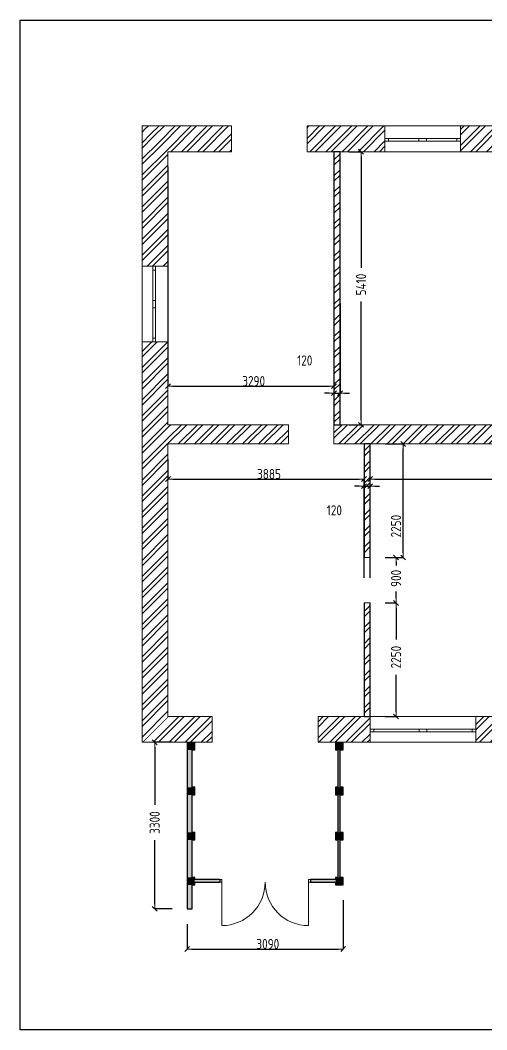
# Model space of a CAD drawing. Header units: millimetres. Extents: x -112594 to 313336, y -1917 to 255843.
# Drawn here: x 132504 to 141752, y 21361 to 41361 of the extents above; entities that cross this region are included whole.
import ezdxf

# ---------------------------------------------------------------- set-up
doc = ezdxf.new("R2010")
doc.units = ezdxf.units.MM
doc.header["$MEASUREMENT"] = 0
doc.set_wipeout_variables(frame=1)
doc.linetypes.add('Wipeout_Contour', pattern=[1000, 0, -1000])
for name, color, linetype in [('Двери ARCHICAD', 7, 'Continuous'), ('Конструктив - Колонны', 7, 'Continuous'), ('Конструктив - Стены Несущие', 7, 'Continuous')]:
    doc.layers.add(name, color=color, linetype=linetype)
for name, color, linetype, lineweight in [('Двери ARCHICAD_Ном._пера__1', 7, 'Continuous', 13), ('Конструктив - Колонны_Ном._пера__21', 7, 'Continuous', 30), ('Конструктив - Стены Несущие_Ном._пера__1', 7, 'Continuous', 13), ('Конструктив - Стены Несущие_Ном._пера__47', 7, 'Continuous', 30), ('Окна ARCHICAD_Ном._пера__1', 7, 'Continuous', 13)]:
    doc.layers.add(name, color=color, linetype=linetype, lineweight=lineweight)
doc.layers.add('Конструктив - Стены Несущие_Ном._пера__63', color=7, linetype='Continuous', lineweight=25, true_color=0xff9955)
doc.styles.add('СГЕНЕРИР_СТИЛЬ_1', font='')
doc.styles.get('СГЕНЕРИР_СТИЛЬ_1').set_extended_font_data('GOST Type AU')
doc.dimstyles.new('СГЕНЕРИР_СТИЛЬ__1', dxfattribs={"dimtxt": 200, "dimasz": 95, "dimexe": 0.18, "dimexo": 300, "dimgap": 0.09, "dimtad": 1, "dimdec": 0, "dimzin": 0, "dimdsep": 46, "dimtxsty": 'СГЕНЕРИР_СТИЛЬ_1', "dimblk": 'ARROWHEAD_6', "dimblk1": 'ARROWHEAD_6', "dimblk2": 'ARROWHEAD_6', "dimcen": 0.09, "dimclrd": 7, "dimclre": 7, "dimclrt": 7, "dimazin": 0, "dimtfac": 1, "dimtdec": 4, "dimtmove": 0, "dimatfit": 3, "dimfxl": 1, "dimtolj": 1, "dimtzin": 0, "dimarcsym": 0})
doc.dimstyles.new('СГЕНЕРИР_СТИЛЬ__2', dxfattribs={"dimtxt": 200, "dimasz": 95, "dimexe": 0.18, "dimexo": 300, "dimgap": 0.09, "dimtad": 1, "dimtih": 1, "dimtoh": 1, "dimdec": 0, "dimzin": 0, "dimdsep": 46, "dimtxsty": 'СГЕНЕРИР_СТИЛЬ_1', "dimblk": 'ARROWHEAD_6', "dimblk1": 'ARROWHEAD_6', "dimblk2": 'ARROWHEAD_6', "dimcen": 0.09, "dimclrd": 7, "dimclre": 7, "dimclrt": 7, "dimazin": 0, "dimtfac": 1, "dimtdec": 4, "dimtmove": 0, "dimatfit": 3, "dimfxl": 1, "dimtolj": 1, "dimtzin": 0, "dimarcsym": 0})
doc.dimstyles.new('СГЕНЕРИР_СТИЛЬ__3', dxfattribs={"dimtxt": 200, "dimasz": 95, "dimexe": 0.18, "dimexo": 300, "dimgap": 0.09, "dimtad": 1, "dimtih": 1, "dimtoh": 1, "dimdec": 0, "dimzin": 0, "dimdsep": 46, "dimtxsty": 'СГЕНЕРИР_СТИЛЬ_1', "dimblk": 'ARROWHEAD_6', "dimblk1": 'ARROWHEAD_6', "dimblk2": 'ARROWHEAD_6', "dimcen": 0.09, "dimclrd": 7, "dimclre": 7, "dimclrt": 7, "dimazin": 0, "dimtfac": 1, "dimtdec": 4, "dimtmove": 2, "dimatfit": 3, "dimfxl": 1, "dimtolj": 1, "dimtzin": 0, "dimarcsym": 0})
doc.dimstyles.new('СГЕНЕРИР_СТИЛЬ__4', dxfattribs={"dimtxt": 200, "dimasz": 95, "dimexe": 0.18, "dimexo": 300, "dimgap": 0.09, "dimtad": 1, "dimdec": 0, "dimzin": 0, "dimdsep": 46, "dimtxsty": 'СГЕНЕРИР_СТИЛЬ_1', "dimblk": 'ARROWHEAD_6', "dimblk1": 'ARROWHEAD_6', "dimblk2": 'ARROWHEAD_6', "dimcen": 0.09, "dimclrd": 7, "dimclre": 7, "dimclrt": 7, "dimazin": 0, "dimtfac": 1, "dimtdec": 4, "dimtmove": 2, "dimatfit": 3, "dimfxl": 1, "dimtolj": 1, "dimtzin": 0, "dimarcsym": 0})
pattern_1 = [(45, (0, 0), (-159.09903, 159.09903), []), (45, (-53.03, 53.03), (-159.09903, 159.09903), [])]

# ---------------------------------------------------------------- blocks, each defined once
blk = doc.blocks.new('Двустворчатое Окно 21')
at = {"layer": 'Окна ARCHICAD_Ном._пера__1', "color": 7, "linetype": 'Continuous', "lineweight": 13}
for p, q in [((-1050, 250), (1050, 250)), ((-1050, 250), (-1050, 0)), ((1050, 250), (1050, 0)), ((-1050, 0), (-975, 0)), ((-1050, 0), (-1050, -50)), ((-1050, 0), (-1050, -50)), ((-975, 0), (-975, -50)), ((-975, 0), (-75, 0)), ((-75, -50), (-75, 0)), ((-75, 0), (0, 0)), ((0, 0), (75, 0)), ((75, 0), (75, -50)), ((75, 0), (975, 0)), ((975, -50), (975, 0)), ((975, 0), (1050, 0)), ((1050, 0), (1050, -50)), ((1050, 0), (1050, -50)), ((-975, -50), (-1050, -50)), ((-1050, -50), (-1050, -260)), ((-75, -50), (-975, -50)), ((0, -50), (-75, -50)), ((75, -50), (0, -50)), ((975, -50), (75, -50)), ((1050, -50), (975, -50)), ((1050, -50), (1050, -260)), ((-1050, -260), (1050, -260))]:
    blk.add_line(p, q, dxfattribs=at)
blk = doc.blocks.new('Простой Проем Двери_2')
at = {"layer": 'Двери ARCHICAD_Ном._пера__1', "color": 7, "linetype": 'Continuous', "lineweight": 13}
for p, q in [((-1050, 0), (-1050, 510)), ((1050, 0), (1050, 510))]:
    blk.add_line(p, q, dxfattribs=at)
blk = doc.blocks.new('Стена_1', base_point=(170113, 26859))
at = {"color": 254, "linetype": 'Wipeout_Contour', "lineweight": 0, "ltscale": 692279.197252}
blk.add_wipeout([(170623, 27369), (170113, 26859), (171498, 26859), (171498, 27369)], dxfattribs=at).dxf.layer = 'Конструктив - Стены Несущие'
at = {"color": 254, "linetype": 'Wipeout_Contour', "lineweight": 0, "ltscale": 704844.828961}
blk.add_wipeout([(173598, 27369), (173598, 26859), (174627, 26859), (174627, 27369)], dxfattribs=at).dxf.layer = 'Конструктив - Стены Несущие'
at = {"color": 254, "linetype": 'Wipeout_Contour', "lineweight": 0, "ltscale": 717149.053606}
blk.add_wipeout([(176727, 27369), (176727, 26859), (177723, 26859), (177723, 27369)], dxfattribs=at).dxf.layer = 'Конструктив - Стены Несущие'
at = {"layer": 'Конструктив - Стены Несущие', "linetype": 'Continuous', "lineweight": 0, "true_color": 0x000000}
h = blk.add_hatch(dxfattribs=at)
h.set_pattern_fill('КИРПИЧ_01', color=18, style=0, pattern_type=2)
h.set_pattern_definition(pattern_1)
h.paths.add_polyline_path([(170623, 27369), (170113, 26859), (171498, 26859), (171498, 27369)])
h = blk.add_hatch(dxfattribs=at)
h.set_pattern_fill('КИРПИЧ_01', color=18, style=0, pattern_type=2)
h.set_pattern_definition(pattern_1)
h.paths.add_polyline_path([(173598, 27369), (173598, 26859), (174627, 26859), (174627, 27369)])
h = blk.add_hatch(dxfattribs=at)
h.set_pattern_fill('КИРПИЧ_01', color=18, style=0, pattern_type=2)
h.set_pattern_definition(pattern_1)
h.paths.add_polyline_path([(176727, 27369), (176727, 26859), (177723, 26859), (177723, 27369)])
at = {"layer": 'Конструктив - Стены Несущие_Ном._пера__1', "color": 7, "linetype": 'Continuous', "lineweight": 13}
for p, q in [((174627, 27369), (174627, 27119)), ((176727, 27369), (176727, 27119)), ((174627, 27119), (174627, 27069)), ((174627, 27069), (174627, 26859)), ((176727, 27119), (176727, 27069)), ((176727, 27069), (176727, 26859))]:
    blk.add_line(p, q, dxfattribs=at)
at = {"layer": 'Конструктив - Стены Несущие_Ном._пера__1', "color": 7, "linetype": 'Continuous', "lineweight": 13, "flags": 128}
for points in [[(171498, 27369), (170623, 27369)], [(174627, 27369), (173598, 27369)], [(177723, 27369), (176727, 27369)], [(170113, 26859), (171498, 26859)], [(173598, 26859), (174627, 26859)], [(176727, 26859), (177723, 26859)]]:
    blk.add_lwpolyline(points, dxfattribs=at)
at = {"layer": 'Двери ARCHICAD', "color": 21, "linetype": 'Continuous', "lineweight": 25, "true_color": 0xff9955, "zscale": 1000, "rotation": 180}
blk.add_blockref('Простой Проем Двери_2', (172548, 27369), dxfattribs=at)
at = {"layer": 'Окна ARCHICAD_Ном._пера__1', "color": 7, "linetype": 'Continuous', "lineweight": 13, "zscale": 1000}
blk.add_blockref('Двустворчатое Окно 21', (175677, 27119), dxfattribs=at)
blk = doc.blocks.new('Двустворчатое Окно 21_2')
at = {"layer": 'Окна ARCHICAD_Ном._пера__1', "color": 7, "linetype": 'Continuous', "lineweight": 13}
for p, q in [((-750, 250), (750, 250)), ((-750, 250), (-750, 0)), ((750, 250), (750, 0)), ((-750, 0), (-675, 0)), ((-750, 0), (-750, -50)), ((-750, 0), (-750, -50)), ((-675, 0), (-675, -50)), ((-675, 0), (-75, 0)), ((-75, -50), (-75, 0)), ((-75, 0), (0, 0)), ((0, 0), (75, 0)), ((75, 0), (75, -50)), ((75, 0), (675, 0)), ((675, -50), (675, 0)), ((675, 0), (750, 0)), ((750, 0), (750, -50)), ((750, 0), (750, -50)), ((-675, -50), (-750, -50)), ((-750, -50), (-750, -260)), ((-75, -50), (-675, -50)), ((0, -50), (-75, -50)), ((75, -50), (0, -50)), ((675, -50), (75, -50)), ((750, -50), (675, -50)), ((750, -50), (750, -260)), ((-750, -260), (750, -260))]:
    blk.add_line(p, q, dxfattribs=at)
blk = doc.blocks.new('Простой Проем Двери_4')
at = {"layer": 'Двери ARCHICAD_Ном._пера__1', "color": 7, "linetype": 'Continuous', "lineweight": 13}
for p, q in [((-750, 0), (-750, 510)), ((750, 0), (750, 510))]:
    blk.add_line(p, q, dxfattribs=at)
blk = doc.blocks.new('Стена_3', base_point=(188173, 39069))
at = {"color": 254, "linetype": 'Wipeout_Contour', "lineweight": 0, "ltscale": 701882.827023}
blk.add_wipeout([(171880, 38559), (171880, 39069), (170113, 39069), (170623, 38559)], dxfattribs=at).dxf.layer = 'Конструктив - Стены Несущие'
at = {"color": 254, "linetype": 'Wipeout_Contour', "lineweight": 0, "ltscale": 713694.905869}
blk.add_wipeout([(174921, 39069), (173380, 39069), (173380, 38559), (174921, 38559)], dxfattribs=at).dxf.layer = 'Конструктив - Стены Несущие'
at = {"color": 254, "linetype": 'Wipeout_Contour', "lineweight": 0, "ltscale": 731395.405271}
blk.add_wipeout([(176421, 39069), (176421, 38559), (180941, 38559), (180941, 39069)], dxfattribs=at).dxf.layer = 'Конструктив - Стены Несущие'
at = {"layer": 'Конструктив - Стены Несущие', "linetype": 'Continuous', "lineweight": 0, "true_color": 0x000000}
h = blk.add_hatch(dxfattribs=at)
h.set_pattern_fill('КИРПИЧ_01', color=18, style=0, pattern_type=2)
h.set_pattern_definition(pattern_1)
h.paths.add_polyline_path([(171880, 38559), (171880, 39069), (170113, 39069), (170623, 38559)])
h = blk.add_hatch(dxfattribs=at)
h.set_pattern_fill('КИРПИЧ_01', color=18, style=0, pattern_type=2)
h.set_pattern_definition(pattern_1)
h.paths.add_polyline_path([(174921, 39069), (173380, 39069), (173380, 38559), (174921, 38559)])
h = blk.add_hatch(dxfattribs=at)
h.set_pattern_fill('КИРПИЧ_01', color=18, style=0, pattern_type=2)
h.set_pattern_definition(pattern_1)
h.paths.add_polyline_path([(176421, 39069), (176421, 38559), (180941, 38559), (180941, 39069)])
at = {"layer": 'Конструктив - Стены Несущие_Ном._пера__1', "color": 7, "linetype": 'Continuous', "lineweight": 13}
for p, q in [((174921, 39069), (174921, 38819)), ((176421, 39069), (176421, 38819)), ((174921, 38819), (174921, 38769)), ((176421, 38819), (176421, 38769)), ((174921, 38769), (174921, 38559)), ((176421, 38769), (176421, 38559))]:
    blk.add_line(p, q, dxfattribs=at)
at = {"layer": 'Конструктив - Стены Несущие_Ном._пера__1', "color": 7, "linetype": 'Continuous', "lineweight": 13, "flags": 128}
for points in [[(171880, 39069), (170113, 39069)], [(174921, 39069), (173380, 39069)], [(180941, 39069), (176421, 39069)], [(170623, 38559), (171880, 38559)], [(173380, 38559), (174921, 38559)], [(176421, 38559), (177123, 38559)]]:
    blk.add_lwpolyline(points, dxfattribs=at)
at = {"layer": 'Двери ARCHICAD', "color": 21, "linetype": 'Continuous', "lineweight": 25, "true_color": 0xff9955, "zscale": 1000, "rotation": 180}
blk.add_blockref('Простой Проем Двери_4', (172630, 39069), dxfattribs=at)
at = {"layer": 'Окна ARCHICAD_Ном._пера__1', "color": 7, "linetype": 'Continuous', "lineweight": 13, "zscale": 1000}
blk.add_blockref('Двустворчатое Окно 21_2', (175671, 38819), dxfattribs=at)
blk = doc.blocks.new('Двустворчатое Окно 21_3')
at = {"layer": 'Окна ARCHICAD_Ном._пера__1', "color": 7, "linetype": 'Continuous', "lineweight": 13}
for p, q in [((-750, 210), (750, 210)), ((-750, 0), (-750, 210)), ((750, 0), (750, 210)), ((-750, 0), (-675, 0)), ((-750, -50), (-750, 0)), ((-750, -50), (-750, 0)), ((-675, 0), (-675, -50)), ((-675, 0), (-75, 0)), ((-75, -50), (-75, 0)), ((-75, 0), (0, 0)), ((0, 0), (75, 0)), ((75, 0), (75, -50)), ((75, 0), (675, 0)), ((675, -50), (675, 0)), ((675, 0), (750, 0)), ((750, -50), (750, 0)), ((750, -50), (750, 0)), ((-675, -50), (-750, -50)), ((-750, -300), (-750, -50)), ((-75, -50), (-675, -50)), ((0, -50), (-75, -50)), ((75, -50), (0, -50)), ((675, -50), (75, -50)), ((750, -50), (675, -50)), ((750, -300), (750, -50)), ((-750, -300), (750, -300))]:
    blk.add_line(p, q, dxfattribs=at)
blk = doc.blocks.new('Стена_4', base_point=(170113, 39069))
at = {"color": 254, "linetype": 'Wipeout_Contour', "lineweight": 0, "ltscale": 697845.808359}
blk.add_wipeout([(170113, 39069), (170113, 36289), (170623, 36289), (170623, 38559)], dxfattribs=at).dxf.layer = 'Конструктив - Стены Несущие'
at = {"color": 254, "linetype": 'Wipeout_Contour', "lineweight": 0, "ltscale": 692790.308727}
blk.add_wipeout([(170113, 26859), (170623, 27369), (170623, 34789), (170113, 34789)], dxfattribs=at).dxf.layer = 'Конструктив - Стены Несущие'
at = {"layer": 'Конструктив - Стены Несущие', "linetype": 'Continuous', "lineweight": 0, "true_color": 0x000000}
h = blk.add_hatch(dxfattribs=at)
h.set_pattern_fill('КИРПИЧ_01', color=18, style=0, pattern_type=2)
h.set_pattern_definition(pattern_1)
h.paths.add_polyline_path([(170113, 39069), (170113, 36289), (170623, 36289), (170623, 38559)])
h = blk.add_hatch(dxfattribs=at)
h.set_pattern_fill('КИРПИЧ_01', color=18, style=0, pattern_type=2)
h.set_pattern_definition(pattern_1)
h.paths.add_polyline_path([(170113, 26859), (170623, 27369), (170623, 34789), (170113, 34789)])
at = {"layer": 'Конструктив - Стены Несущие_Ном._пера__1', "color": 7, "linetype": 'Continuous', "lineweight": 13}
for p, q in [((170323, 36289), (170113, 36289)), ((170373, 36289), (170323, 36289)), ((170623, 36289), (170373, 36289)), ((170323, 34789), (170113, 34789)), ((170373, 34789), (170323, 34789)), ((170623, 34789), (170373, 34789))]:
    blk.add_line(p, q, dxfattribs=at)
at = {"layer": 'Конструктив - Стены Несущие_Ном._пера__1', "color": 7, "linetype": 'Continuous', "lineweight": 13, "flags": 128}
for points in [[(170113, 39069), (170113, 36289)], [(170623, 36289), (170623, 38559)], [(170113, 34789), (170113, 26859)], [(170623, 33149), (170623, 34789)], [(170623, 27369), (170623, 32769)]]:
    blk.add_lwpolyline(points, dxfattribs=at)
at = {"layer": 'Окна ARCHICAD_Ном._пера__1', "color": 7, "linetype": 'Continuous', "lineweight": 13, "zscale": 1000, "rotation": 90}
blk.add_blockref('Двустворчатое Окно 21_3', (170323, 35539), dxfattribs=at)
blk = doc.blocks.new('Простой Проем Двери_5')
at = {"layer": 'Двери ARCHICAD_Ном._пера__1', "color": 7, "linetype": 'Continuous', "lineweight": 13}
for p, q in [((-450, 0), (-450, 380)), ((450, 0), (450, 380))]:
    blk.add_line(p, q, dxfattribs=at)
blk = doc.blocks.new('Стена_6', base_point=(170113, 32769))
at = {"color": 254, "linetype": 'Wipeout_Contour', "lineweight": 0, "ltscale": 699801.163975}
blk.add_wipeout([(170623, 33149), (170623, 32769), (173012, 32769), (173012, 33149)], dxfattribs=at).dxf.layer = 'Конструктив - Стены Несущие'
at = {"color": 254, "linetype": 'Wipeout_Contour', "lineweight": 0, "ltscale": 720960.487522}
blk.add_wipeout([(173912, 33149), (173912, 32769), (180463, 32769), (180513, 33149)], dxfattribs=at).dxf.layer = 'Конструктив - Стены Несущие'
at = {"layer": 'Конструктив - Стены Несущие', "linetype": 'Continuous', "lineweight": 0, "true_color": 0x000000}
h = blk.add_hatch(dxfattribs=at)
h.set_pattern_fill('КИРПИЧ_01', color=18, style=0, pattern_type=2)
h.set_pattern_definition(pattern_1)
h.paths.add_polyline_path([(170623, 33149), (170623, 32769), (173012, 32769), (173012, 33149)])
h = blk.add_hatch(dxfattribs=at)
h.set_pattern_fill('КИРПИЧ_01', color=18, style=0, pattern_type=2)
h.set_pattern_definition(pattern_1)
h.paths.add_polyline_path([(173912, 33149), (173912, 32769), (180463, 32769), (180513, 33149)])
at = {"layer": 'Конструктив - Стены Несущие_Ном._пера__1', "color": 7, "linetype": 'Continuous', "lineweight": 13, "flags": 128}
for points in [[(173012, 33149), (170623, 33149)], [(177123, 33149), (173912, 33149)], [(170623, 32769), (173012, 32769)], [(173912, 32769), (180463, 32769)]]:
    blk.add_lwpolyline(points, dxfattribs=at)
at = {"layer": 'Двери ARCHICAD', "color": 21, "linetype": 'Continuous', "lineweight": 25, "true_color": 0xff9955, "zscale": 1000, "rotation": 180}
blk.add_blockref('Простой Проем Двери_5', (173462, 33149), dxfattribs=at)
blk = doc.blocks.new('Стена_18', base_point=(174032, 33149))
at = {"color": 254, "linetype": 'Wipeout_Contour', "lineweight": 0, "ltscale": 710592.543717}
blk.add_wipeout([(174032, 33149), (174032, 38559), (173912, 38559), (173912, 33149)], dxfattribs=at).dxf.layer = 'Конструктив - Стены Несущие'
at = {"layer": 'Конструктив - Стены Несущие_Ном._пера__63', "linetype": 'Continuous', "lineweight": 25, "true_color": 0xff9955}
h = blk.add_hatch(dxfattribs=at)
h.set_pattern_fill('КИРПИЧ_01', color=21, style=0, pattern_type=2)
h.set_pattern_definition(pattern_1)
h.paths.add_polyline_path([(174032, 33149), (174032, 38559), (173912, 38559), (173912, 33149)])
at = {"layer": 'Конструктив - Стены Несущие_Ном._пера__47', "color": 7, "linetype": 'Continuous', "lineweight": 30, "flags": 128}
for points in [[(174032, 38559), (173912, 38559)], [(173912, 38559), (173912, 33149)], [(174032, 33149), (174032, 38559)], [(173912, 33149), (174032, 33149)]]:
    blk.add_lwpolyline(points, dxfattribs=at)
blk = doc.blocks.new('Простой Проем Двери_6')
at = {"layer": 'Двери ARCHICAD_Ном._пера__1', "color": 7, "linetype": 'Continuous', "lineweight": 13}
for p, q in [((-450, 0), (-450, 120)), ((450, 0), (450, 120))]:
    blk.add_line(p, q, dxfattribs=at)
blk = doc.blocks.new('Стена_19', base_point=(174627, 26859))
at = {"color": 254, "linetype": 'Wipeout_Contour', "lineweight": 0, "ltscale": 709662.661338}
blk.add_wipeout([(174507, 30519), (174627, 30519), (174627, 32769), (174507, 32769)], dxfattribs=at).dxf.layer = 'Конструктив - Стены Несущие'
at = {"color": 254, "linetype": 'Wipeout_Contour', "lineweight": 0, "ltscale": 707524.06739}
blk.add_wipeout([(174507, 27369), (174627, 27369), (174627, 29619), (174507, 29619)], dxfattribs=at).dxf.layer = 'Конструктив - Стены Несущие'
at = {"layer": 'Конструктив - Стены Несущие_Ном._пера__63', "linetype": 'Continuous', "lineweight": 25, "true_color": 0xff9955}
h = blk.add_hatch(dxfattribs=at)
h.set_pattern_fill('КИРПИЧ_01', color=21, style=0, pattern_type=2)
h.set_pattern_definition(pattern_1)
h.paths.add_polyline_path([(174507, 30519), (174627, 30519), (174627, 32769), (174507, 32769)])
h = blk.add_hatch(dxfattribs=at)
h.set_pattern_fill('КИРПИЧ_01', color=21, style=0, pattern_type=2)
h.set_pattern_definition(pattern_1)
h.paths.add_polyline_path([(174507, 27369), (174627, 27369), (174627, 29619), (174507, 29619)])
at = {"layer": 'Конструктив - Стены Несущие_Ном._пера__47', "color": 7, "linetype": 'Continuous', "lineweight": 30, "flags": 128}
for points in [[(174627, 32769), (174507, 32769)], [(174507, 32769), (174507, 30519)], [(174627, 30519), (174627, 32769)], [(174507, 29619), (174507, 27369)], [(174627, 27369), (174627, 29619)], [(174507, 27369), (174627, 27369)]]:
    blk.add_lwpolyline(points, dxfattribs=at)
at = {"layer": 'Двери ARCHICAD_Ном._пера__1', "color": 7, "linetype": 'Continuous', "lineweight": 13, "xscale": -1, "zscale": 1000, "rotation": 270}
blk.add_blockref('Простой Проем Двери_6', (174507, 30069), dxfattribs=at)
blk = doc.blocks.new('Стена_23', base_point=(174013, 24112))
at = {"layer": 'Конструктив - Стены Несущие', "linetype": 'Continuous', "lineweight": 0, "true_color": 0xffffff}
for points in [[(174038, 26709), (173988, 26709), (173988, 25966), (174038, 25966)], [(173988, 25816), (173988, 25074), (174038, 25074), (174038, 25816)], [(173988, 24924), (173988, 24182), (174038, 24182), (174038, 24924)]]:
    blk.add_hatch(color=7, dxfattribs=at).paths.add_polyline_path(points)
at = {"layer": 'Конструктив - Стены Несущие_Ном._пера__47', "color": 7, "linetype": 'Continuous', "lineweight": 30, "flags": 128}
for points in [[(173988, 26709), (173988, 25966)], [(174038, 25966), (174038, 26709)], [(173988, 25816), (173988, 25074)], [(174038, 25074), (174038, 25816)], [(173988, 24924), (173988, 24182)], [(174038, 24182), (174038, 24924)]]:
    blk.add_lwpolyline(points, dxfattribs=at)
blk = doc.blocks.new('Стена_24', base_point=(171003, 23559))
at = {"layer": 'Конструктив - Стены Несущие', "linetype": 'Continuous', "lineweight": 0, "true_color": 0xffffff}
for points in [[(171103, 26709), (171003, 26709), (171003, 25966), (171103, 25966)], [(171103, 25816), (171003, 25816), (171003, 25074), (171103, 25074)], [(171103, 24924), (171003, 24924), (171003, 24182), (171103, 24182)], [(171003, 23559), (171103, 23559), (171103, 24032), (171003, 24032)]]:
    blk.add_hatch(color=7, dxfattribs=at).paths.add_polyline_path(points)
at = {"layer": 'Конструктив - Стены Несущие_Ном._пера__47', "color": 7, "linetype": 'Continuous', "lineweight": 30, "flags": 128}
for points in [[(171003, 26709), (171003, 25966)], [(171103, 25966), (171103, 26709)], [(171003, 25816), (171003, 25074)], [(171103, 25074), (171103, 25816)], [(171003, 24924), (171003, 24182)], [(171103, 24182), (171103, 24924)], [(171003, 24032), (171003, 23559)], [(171103, 23559), (171103, 24032)], [(171003, 23559), (171103, 23559)]]:
    blk.add_lwpolyline(points, dxfattribs=at)
blk = doc.blocks.new('ARROWHEAD_6')
at = {"color": 0, "linetype": 'Continuous', "lineweight": 0}
for p, q in [((0, 0), (-1, 0)), ((-0.5, -0.5), (0.5, 0.5))]:
    blk.add_line(p, q, dxfattribs=at)
blk = doc.blocks.new('*D192')
at = {"color": 7, "linetype": 'Continuous', "lineweight": -2, "transparency": 16777216}
for p, q in [((139023, 38756), (139259, 38756)), ((139259, 38661), (139259, 36457)), ((139259, 33441), (139259, 35791)), ((139023, 33346), (139259, 33346))]:
    blk.add_line(p, q, dxfattribs=at)
at = {"color": 7, "linetype": 'Continuous', "lineweight": -2, "transparency": 16777216, "xscale": 95, "yscale": 95, "zscale": 95}
for p, rotation in [((139259, 38756), 90), ((139259, 33346), 270)]:
    blk.add_blockref('ARROWHEAD_6', p, dxfattribs=dict(at, rotation=rotation))
at = {"color": 7, "linetype": 'Continuous', "lineweight": 13, "transparency": 16777216, "insert": (139259, 36124), "char_height": 200, "attachment_point": 5, "rotation": 90, "style": 'СГЕНЕРИР_СТИЛЬ_1'}
blk.add_mtext('\\A1;5410', dxfattribs=at)
blk = doc.blocks.new('*D193')
at = {"color": 7, "linetype": 'Continuous', "lineweight": -2, "transparency": 16777216}
for p, q in [((135433, 38456), (135433, 34111)), ((138723, 35751), (138723, 34111)), ((135528, 34111), (138628, 34111))]:
    blk.add_line(p, q, dxfattribs=at)
at = {"color": 7, "linetype": 'Continuous', "lineweight": -2, "transparency": 16777216, "xscale": 95, "yscale": 95, "zscale": 95, "rotation": 180}
blk.add_blockref('ARROWHEAD_6', (135433, 34111), dxfattribs=at)
at = {"color": 7, "linetype": 'Continuous', "lineweight": -2, "transparency": 16777216, "xscale": 95, "yscale": 95, "zscale": 95}
blk.add_blockref('ARROWHEAD_6', (138723, 34111), dxfattribs=at)
at = {"color": 7, "linetype": 'Continuous', "lineweight": 13, "transparency": 16777216, "insert": (137131, 34211), "char_height": 200, "attachment_point": 5, "style": 'СГЕНЕРИР_СТИЛЬ_1'}
blk.add_mtext('\\A1;3290', dxfattribs=at)
blk = doc.blocks.new('*D194')
at = {"color": 7, "linetype": 'Continuous', "lineweight": -2, "transparency": 16777216}
for p, q in [((138723, 35751), (138723, 33971)), ((138843, 35751), (138843, 33971)), ((138628, 33971), (138533, 33971)), ((138723, 33971), (138843, 33971)), ((138938, 33971), (139033, 33971))]:
    blk.add_line(p, q, dxfattribs=at)
at = {"color": 7, "linetype": 'Continuous', "lineweight": -2, "transparency": 16777216, "xscale": 95, "yscale": 95, "zscale": 95}
blk.add_blockref('ARROWHEAD_6', (138723, 33971), dxfattribs=at)
at = {"color": 7, "linetype": 'Continuous', "lineweight": -2, "transparency": 16777216, "xscale": 95, "yscale": 95, "zscale": 95, "rotation": 180}
blk.add_blockref('ARROWHEAD_6', (138843, 33971), dxfattribs=at)
at = {"color": 7, "linetype": 'Continuous', "lineweight": 13, "transparency": 16777216, "insert": (138144, 34620), "char_height": 200, "attachment_point": 5, "style": 'СГЕНЕРИР_СТИЛЬ_1'}
blk.add_mtext('\\A1;120', dxfattribs=at)
blk = doc.blocks.new('*D195')
at = {"color": 7, "linetype": 'Continuous', "lineweight": -2, "transparency": 16777216}
for p, q in [((139738, 29816), (139953, 29816)), ((139953, 29721), (139953, 29095)), ((139953, 27661), (139953, 28390)), ((139738, 27566), (139953, 27566))]:
    blk.add_line(p, q, dxfattribs=at)
at = {"color": 7, "linetype": 'Continuous', "lineweight": -2, "transparency": 16777216, "xscale": 95, "yscale": 95, "zscale": 95}
for p, rotation in [((139953, 29816), 90), ((139953, 27566), 270)]:
    blk.add_blockref('ARROWHEAD_6', p, dxfattribs=dict(at, rotation=rotation))
at = {"color": 7, "linetype": 'Continuous', "lineweight": 13, "transparency": 16777216, "insert": (139953, 28743), "char_height": 200, "attachment_point": 5, "rotation": 90, "style": 'СГЕНЕРИР_СТИЛЬ_1'}
blk.add_mtext('\\A1;2250', dxfattribs=at)
blk = doc.blocks.new('*D196')
at = {"color": 7, "linetype": 'Continuous', "lineweight": -2, "transparency": 16777216}
for p, q in [((139738, 30716), (139953, 30716)), ((139953, 30621), (139953, 30560)), ((139953, 29911), (139953, 30046)), ((139738, 29816), (139953, 29816))]:
    blk.add_line(p, q, dxfattribs=at)
at = {"color": 7, "linetype": 'Continuous', "lineweight": -2, "transparency": 16777216, "xscale": 95, "yscale": 95, "zscale": 95}
for p, rotation in [((139953, 30716), 90), ((139953, 29816), 270)]:
    blk.add_blockref('ARROWHEAD_6', p, dxfattribs=dict(at, rotation=rotation))
at = {"color": 7, "linetype": 'Continuous', "lineweight": 13, "transparency": 16777216, "insert": (139953, 30303), "char_height": 200, "attachment_point": 5, "rotation": 90, "style": 'СГЕНЕРИР_СТИЛЬ_1'}
blk.add_mtext('\\A1;900', dxfattribs=at)
blk = doc.blocks.new('*D197')
at = {"color": 7, "linetype": 'Continuous', "lineweight": -2, "transparency": 16777216}
for p, q in [((139738, 32966), (140093, 32966)), ((140093, 30811), (140093, 32871)), ((139738, 30716), (140093, 30716))]:
    blk.add_line(p, q, dxfattribs=at)
at = {"color": 7, "linetype": 'Continuous', "lineweight": -2, "transparency": 16777216, "xscale": 95, "yscale": 95, "zscale": 95}
for p, rotation in [((140093, 32966), 90), ((140093, 30716), 270)]:
    blk.add_blockref('ARROWHEAD_6', p, dxfattribs=dict(at, rotation=rotation))
at = {"color": 7, "linetype": 'Continuous', "lineweight": 13, "transparency": 16777216, "insert": (139953, 31338), "char_height": 200, "attachment_point": 5, "rotation": 90, "style": 'СГЕНЕРИР_СТИЛЬ_1'}
blk.add_mtext('\\A1;2250', dxfattribs=at)
blk = doc.blocks.new('*D198')
at = {"color": 7, "linetype": 'Continuous', "lineweight": -2, "transparency": 16777216}
for p, q in [((135433, 32666), (135433, 32271)), ((135528, 32271), (139223, 32271)), ((139318, 30311), (139318, 32271))]:
    blk.add_line(p, q, dxfattribs=at)
at = {"color": 7, "linetype": 'Continuous', "lineweight": -2, "transparency": 16777216, "xscale": 95, "yscale": 95, "zscale": 95, "rotation": 180}
blk.add_blockref('ARROWHEAD_6', (135433, 32271), dxfattribs=at)
at = {"color": 7, "linetype": 'Continuous', "lineweight": -2, "transparency": 16777216, "xscale": 95, "yscale": 95, "zscale": 95}
blk.add_blockref('ARROWHEAD_6', (139318, 32271), dxfattribs=at)
at = {"color": 7, "linetype": 'Continuous', "lineweight": 13, "transparency": 16777216, "insert": (137435, 32371), "char_height": 200, "attachment_point": 5, "style": 'СГЕНЕРИР_СТИЛЬ_1'}
blk.add_mtext('\\A1;3885', dxfattribs=at)
blk = doc.blocks.new('*D199')
at = {"color": 7, "linetype": 'Continuous', "lineweight": -2, "transparency": 16777216}
for p, q in [((139223, 32131), (139128, 32131)), ((139318, 30311), (139318, 32131)), ((139318, 32131), (139438, 32131)), ((139438, 30311), (139438, 32131)), ((139533, 32131), (139628, 32131))]:
    blk.add_line(p, q, dxfattribs=at)
at = {"color": 7, "linetype": 'Continuous', "lineweight": -2, "transparency": 16777216, "xscale": 95, "yscale": 95, "zscale": 95}
blk.add_blockref('ARROWHEAD_6', (139318, 32131), dxfattribs=at)
at = {"color": 7, "linetype": 'Continuous', "lineweight": -2, "transparency": 16777216, "xscale": 95, "yscale": 95, "zscale": 95, "rotation": 180}
blk.add_blockref('ARROWHEAD_6', (139438, 32131), dxfattribs=at)
at = {"color": 7, "linetype": 'Continuous', "lineweight": 13, "transparency": 16777216, "insert": (138730, 31652), "char_height": 200, "attachment_point": 5, "style": 'СГЕНЕРИР_СТИЛЬ_1'}
blk.add_mtext('\\A1;120', dxfattribs=at)
blk = doc.blocks.new('*D200')
at = {"color": 7, "linetype": 'Continuous', "lineweight": -2, "transparency": 16777216}
for p, q in [((144953, 32466), (144953, 32271)), ((139438, 30311), (139438, 32271)), ((139533, 32271), (144858, 32271))]:
    blk.add_line(p, q, dxfattribs=at)
at = {"color": 7, "linetype": 'Continuous', "lineweight": -2, "transparency": 16777216, "xscale": 95, "yscale": 95, "zscale": 95, "rotation": 180}
blk.add_blockref('ARROWHEAD_6', (139438, 32271), dxfattribs=at)
at = {"color": 7, "linetype": 'Continuous', "lineweight": -2, "transparency": 16777216, "xscale": 95, "yscale": 95, "zscale": 95}
blk.add_blockref('ARROWHEAD_6', (144953, 32271), dxfattribs=at)
at = {"color": 7, "linetype": 'Continuous', "lineweight": 13, "transparency": 16777216, "insert": (142282, 32371), "char_height": 200, "attachment_point": 5, "style": 'СГЕНЕРИР_СТИЛЬ_1'}
blk.add_mtext('\\A1;5515', dxfattribs=at)
blk = doc.blocks.new('*D208')
at = {"color": 7, "linetype": 'Continuous', "lineweight": -2, "transparency": 16777216}
for p, q in [((135513, 27056), (135170, 27056)), ((135170, 26961), (135170, 25819)), ((135170, 23851), (135170, 25114)), ((135513, 23756), (135170, 23756))]:
    blk.add_line(p, q, dxfattribs=at)
at = {"color": 7, "linetype": 'Continuous', "lineweight": -2, "transparency": 16777216, "xscale": 95, "yscale": 95, "zscale": 95}
for p, rotation in [((135170, 27056), 90), ((135170, 23756), 270)]:
    blk.add_blockref('ARROWHEAD_6', p, dxfattribs=dict(at, rotation=rotation))
at = {"color": 7, "linetype": 'Continuous', "lineweight": 13, "transparency": 16777216, "insert": (135170, 25466), "char_height": 200, "attachment_point": 5, "rotation": 90, "style": 'СГЕНЕРИР_СТИЛЬ_1'}
blk.add_mtext('\\A1;3300', dxfattribs=at)
blk = doc.blocks.new('*D209')
at = {"color": 7, "linetype": 'Continuous', "lineweight": -2, "transparency": 16777216}
for p, q in [((138903, 23930), (138903, 22961)), ((135813, 23456), (135813, 22961)), ((135908, 22961), (138808, 22961))]:
    blk.add_line(p, q, dxfattribs=at)
at = {"color": 7, "linetype": 'Continuous', "lineweight": -2, "transparency": 16777216, "xscale": 95, "yscale": 95, "zscale": 95, "rotation": 180}
blk.add_blockref('ARROWHEAD_6', (135813, 22961), dxfattribs=at)
at = {"color": 7, "linetype": 'Continuous', "lineweight": -2, "transparency": 16777216, "xscale": 95, "yscale": 95, "zscale": 95}
blk.add_blockref('ARROWHEAD_6', (138903, 22961), dxfattribs=at)
at = {"color": 7, "linetype": 'Continuous', "lineweight": 13, "transparency": 16777216, "insert": (137411, 23061), "char_height": 200, "attachment_point": 5, "style": 'СГЕНЕРИР_СТИЛЬ_1'}
blk.add_mtext('\\A1;3090', dxfattribs=at)
blk = doc.blocks.new('Двупольная Дверь 21')
at = {"layer": 'Двери ARCHICAD_Ном._пера__1', "color": 7, "linetype": 'Continuous', "lineweight": 13}
for p, q in [((-860, 0), (-860, 860)), ((860, 0), (860, 860)), ((-860, 0), (-900, 0)), ((-900, 0), (-900, -50)), ((-900, -50), (-900, 0)), ((-900, -50), (-900, 0)), ((-860, -50), (-860, 0)), ((900, 0), (860, 0)), ((860, 0), (860, -50)), ((900, -50), (900, 0)), ((900, -50), (900, 0)), ((900, -50), (900, 0)), ((-900, -50), (-860, -50)), ((860, -50), (900, -50))]:
    blk.add_line(p, q, dxfattribs=at)
for centre, start, end in [((-860, 0), 0, 90), ((860, 0), 90, 180)]:
    blk.add_arc(centre, 860, start, end, dxfattribs=at)
blk = doc.blocks.new('Стена_67', base_point=(171153, 24112))
at = {"layer": 'Конструктив - Стены Несущие', "linetype": 'Continuous', "lineweight": 0, "true_color": 0xffffff}
for points in [[(171153, 24087), (171648, 24087), (171648, 24137), (171153, 24137)], [(173943, 24137), (173448, 24137), (173448, 24087), (173943, 24087)]]:
    blk.add_hatch(color=7, dxfattribs=at).paths.add_polyline_path(points)
at = {"layer": 'Конструктив - Стены Несущие_Ном._пера__47', "color": 7, "linetype": 'Continuous', "lineweight": 30}
for p, q in [((171648, 24137), (171648, 24087)), ((173448, 24137), (173448, 24087))]:
    blk.add_line(p, q, dxfattribs=at)
at = {"layer": 'Конструктив - Стены Несущие_Ном._пера__47', "color": 7, "linetype": 'Continuous', "lineweight": 30, "flags": 128}
for points in [[(171648, 24137), (171153, 24137)], [(171153, 24087), (171648, 24087)], [(173943, 24137), (173448, 24137)], [(173448, 24087), (173943, 24087)]]:
    blk.add_lwpolyline(points, dxfattribs=at)
at = {"layer": 'Двери ARCHICAD_Ном._пера__1', "color": 7, "linetype": 'Continuous', "lineweight": 13, "zscale": 1000, "rotation": 180}
blk.add_blockref('Двупольная Дверь 21', (172548, 24087), dxfattribs=at)
blk = doc.blocks.new('Колонна_5', base_point=(174018, 26784))
at = {"layer": 'Конструктив - Колонны', "linetype": 'Continuous', "lineweight": 0, "true_color": 0xffffff}
blk.add_hatch(color=7, dxfattribs=at).paths.add_polyline_path([(173943, 26859), (173943, 26709), (173988, 26709), (174038, 26709), (174093, 26709), (174093, 26859)])
at = {"layer": 'Конструктив - Колонны_Ном._пера__21', "color": 7, "linetype": 'Continuous', "lineweight": 30, "flags": 128}
for points in [[(173943, 26859), (173943, 26709), (173988, 26709)], [(174038, 26709), (174093, 26709), (174093, 26859)]]:
    blk.add_lwpolyline(points, dxfattribs=at)
blk = doc.blocks.new('Колонна_6', base_point=(174018, 25891))
at = {"layer": 'Конструктив - Колонны', "linetype": 'Continuous', "lineweight": 0, "true_color": 0xffffff}
for points in [[(173943, 25816), (173988, 25816), (173988, 25966), (173943, 25966)], [(173988, 25966), (173988, 25816), (174038, 25816), (174038, 25966)], [(174038, 25816), (174093, 25816), (174093, 25966), (174038, 25966)]]:
    blk.add_hatch(color=7, dxfattribs=at).paths.add_polyline_path(points)
at = {"layer": 'Конструктив - Колонны_Ном._пера__21', "color": 7, "linetype": 'Continuous', "lineweight": 30, "flags": 128}
for points in [[(173988, 25966), (173943, 25966), (173943, 25816)], [(173943, 25816), (173988, 25816)], [(174038, 25816), (174093, 25816), (174093, 25966), (174038, 25966)]]:
    blk.add_lwpolyline(points, dxfattribs=at)
blk = doc.blocks.new('Колонна_7', base_point=(174018, 24999))
at = {"layer": 'Конструктив - Колонны', "linetype": 'Continuous', "lineweight": 0, "true_color": 0xffffff}
for points in [[(173943, 24924), (173988, 24924), (173988, 25074), (173943, 25074)], [(173988, 25074), (173988, 24924), (174038, 24924), (174038, 25074)], [(174038, 24924), (174093, 24924), (174093, 25074), (174038, 25074)]]:
    blk.add_hatch(color=7, dxfattribs=at).paths.add_polyline_path(points)
at = {"layer": 'Конструктив - Колонны_Ном._пера__21', "color": 7, "linetype": 'Continuous', "lineweight": 30, "flags": 128}
for points in [[(173988, 25074), (173943, 25074), (173943, 24924)], [(174038, 24924), (174093, 24924), (174093, 25074), (174038, 25074)], [(173943, 24924), (173988, 24924)]]:
    blk.add_lwpolyline(points, dxfattribs=at)
blk = doc.blocks.new('Колонна_8', base_point=(174018, 24107))
at = {"layer": 'Конструктив - Колонны', "linetype": 'Continuous', "lineweight": 0, "true_color": 0xffffff}
for points in [[(173943, 24137), (173988, 24137), (173988, 24182), (173943, 24182)], [(174038, 24087), (173943, 24087), (173943, 24032), (174093, 24032), (174093, 24182), (174038, 24182)], [(173943, 24087), (174038, 24087), (173988, 24137), (173943, 24137)], [(174038, 24182), (173988, 24182), (173988, 24137), (174038, 24087)]]:
    blk.add_hatch(color=7, dxfattribs=at).paths.add_polyline_path(points)
at = {"layer": 'Конструктив - Колонны_Ном._пера__21', "color": 7, "linetype": 'Continuous', "lineweight": 30, "flags": 128}
for points in [[(173988, 24182), (173943, 24182), (173943, 24137)], [(173943, 24087), (173943, 24032), (174093, 24032), (174093, 24182), (174038, 24182)]]:
    blk.add_lwpolyline(points, dxfattribs=at)
blk = doc.blocks.new('Колонна_9', base_point=(171078, 26784))
at = {"layer": 'Конструктив - Колонны', "linetype": 'Continuous', "lineweight": 0, "true_color": 0xffffff}
blk.add_hatch(color=7, dxfattribs=at).paths.add_polyline_path([(171003, 26709), (171103, 26709), (171153, 26709), (171153, 26859), (171003, 26859)])
at = {"layer": 'Конструктив - Колонны_Ном._пера__21', "color": 7, "linetype": 'Continuous', "lineweight": 30, "flags": 128}
for points in [[(171003, 26859), (171003, 26709)], [(171103, 26709), (171153, 26709), (171153, 26859)]]:
    blk.add_lwpolyline(points, dxfattribs=at)
blk = doc.blocks.new('Колонна_10', base_point=(171078, 25891))
at = {"layer": 'Конструктив - Колонны', "linetype": 'Continuous', "lineweight": 0, "true_color": 0xffffff}
for points in [[(171003, 25816), (171103, 25816), (171103, 25966), (171003, 25966)], [(171153, 25966), (171103, 25966), (171103, 25816), (171153, 25816)]]:
    blk.add_hatch(color=7, dxfattribs=at).paths.add_polyline_path(points)
at = {"layer": 'Конструктив - Колонны_Ном._пера__21', "color": 7, "linetype": 'Continuous', "lineweight": 30, "flags": 128}
for points in [[(171003, 25966), (171003, 25816)], [(171153, 25966), (171103, 25966)], [(171103, 25816), (171153, 25816), (171153, 25966)]]:
    blk.add_lwpolyline(points, dxfattribs=at)
blk = doc.blocks.new('Колонна_11', base_point=(171078, 24999))
at = {"layer": 'Конструктив - Колонны', "linetype": 'Continuous', "lineweight": 0, "true_color": 0xffffff}
for points in [[(171003, 24924), (171103, 24924), (171103, 25074), (171003, 25074)], [(171153, 25074), (171103, 25074), (171103, 24924), (171153, 24924)]]:
    blk.add_hatch(color=7, dxfattribs=at).paths.add_polyline_path(points)
at = {"layer": 'Конструктив - Колонны_Ном._пера__21', "color": 7, "linetype": 'Continuous', "lineweight": 30, "flags": 128}
for points in [[(171003, 25074), (171003, 24924)], [(171153, 25074), (171103, 25074)], [(171103, 24924), (171153, 24924), (171153, 25074)]]:
    blk.add_lwpolyline(points, dxfattribs=at)
blk = doc.blocks.new('Колонна_12', base_point=(171078, 24107))
at = {"layer": 'Конструктив - Колонны', "linetype": 'Continuous', "lineweight": 0, "true_color": 0xffffff}
for points in [[(171003, 24032), (171103, 24032), (171103, 24182), (171003, 24182)], [(171103, 24182), (171103, 24032), (171153, 24032), (171153, 24087), (171153, 24137), (171153, 24182)]]:
    blk.add_hatch(color=7, dxfattribs=at).paths.add_polyline_path(points)
at = {"layer": 'Конструктив - Колонны_Ном._пера__21', "color": 7, "linetype": 'Continuous', "lineweight": 30, "flags": 128}
for points in [[(171003, 24182), (171003, 24032)], [(171153, 24137), (171153, 24182), (171103, 24182)], [(171103, 24032), (171153, 24032), (171153, 24087)]]:
    blk.add_lwpolyline(points, dxfattribs=at)

msp = doc.modelspace()

# ---------------------------------------------------------------- linework, layer by layer
at = {"color": 7, "linetype": 'Continuous', "lineweight": 30}
for p, q in [((132503.65633, 41360.54993), (159703.65633, 41360.54993)), ((132503.65633, 21360.54993), (132503.65633, 41360.54993)), ((159703.65633, 21360.54993), (132503.65633, 21360.54993))]:
    msp.add_line(p, q, dxfattribs=at)

# ---------------------------------------------------------------- block references
at = {"color": 7, "lineweight": 13}
for name, p in [('Стена_3', (152983.17367, 39266.06624)), ('Стена_1', (134923.17367, 27056.06624))]:
    msp.add_blockref(name, p, dxfattribs=at)
at = {"color": 7, "lineweight": 30}
for name, p in [('Стена_24', (135813.02023, 23756.06624)), ('Стена_23', (138823.28147, 24309.78679)), ('Колонна_10', (135888.02023, 26088.97309)), ('Колонна_6', (138828.28147, 26088.97309)), ('Колонна_11', (135888.02023, 25196.87994)), ('Колонна_7', (138828.28147, 25196.87994)), ('Колонна_12', (135888.02023, 24304.78679)), ('Стена_67', (135963.02028, 24309.78679)), ('Колонна_8', (138828.28147, 24304.78679))]:
    msp.add_blockref(name, p, dxfattribs=at)

# ---------------------------------------------------------------- dimensions: what is measured, and where the dimension line sits
at = {"color": 7, "linetype": 'Continuous', "lineweight": 13}
dim = msp.add_linear_dim(base=(138903.28147, 22960.74684), p1=(135813.02023, 23756.06624), p2=(138903.28147, 24229.78679), dimstyle='СГЕНЕРИР_СТИЛЬ__2', dxfattribs=at)
dim.commit()
dim.dimension.update_dxf_attribs({"geometry": '*D209', "text_midpoint": (137410.77084, 22960.74684), "dimtype": 160})

# ---------------------------------------------------------------- next in the draw order: linework, layer by layer
at = {"color": 7, "linetype": 'Continuous', "lineweight": 30}
for p, q in [((135813.02023, 27056.06624), (135963.02023, 27056.06624)), ((138753.28147, 27056.06624), (138903.28147, 27056.06624))]:
    msp.add_line(p, q, dxfattribs=at)

# ---------------------------------------------------------------- next in the draw order: block references
at = {"color": 7, "lineweight": 13}
msp.add_blockref('Стена_4', (134923.17367, 39266.06624), dxfattribs=at)
at = {"color": 7, "lineweight": 30}
for name, p in [('Колонна_9', (135888.02023, 26981.06624)), ('Колонна_5', (138828.28147, 26981.06624))]:
    msp.add_blockref(name, p, dxfattribs=at)

# ---------------------------------------------------------------- next in the draw order: block references
at = {"color": 7, "lineweight": 13}
msp.add_blockref('Стена_6', (134923.17367, 32966.06624), dxfattribs=at)

# ---------------------------------------------------------------- next in the draw order: dimensions: what is measured, and where the dimension line sits
at = {"color": 7, "linetype": 'Continuous', "lineweight": 13}
dim = msp.add_linear_dim(base=(135170.27462, 27056.06624), p1=(135813.02023, 23756.06624), p2=(135813.02023, 27056.06624), angle=90, dimstyle='СГЕНЕРИР_СТИЛЬ__1', dxfattribs=at)
dim.commit()
dim.dimension.update_dxf_attribs({"geometry": '*D208', "text_midpoint": (135170.27462, 25466.44423), "dimtype": 160, "text_rotation": 90})

# ---------------------------------------------------------------- next in the draw order: block references
at = {"color": 7, "lineweight": 30}
for name, p in [('Стена_18', (138842.79578, 33346.06624)), ('Стена_19', (139437.88966, 27056.06624))]:
    msp.add_blockref(name, p, dxfattribs=at)

# ---------------------------------------------------------------- next in the draw order: dimensions: what is measured, and where the dimension line sits
at = {"color": 7, "linetype": 'Continuous', "lineweight": 13}
for base, p1, p2, dimstyle, picture, middle in [((139259.26134, 38756.06624), (138722.79578, 33346.06624), (138722.79578, 38756.06624), 'СГЕНЕРИР_СТИЛЬ__1', '*D192', (139259.26134, 36124.05022)), ((140092.77459, 32966.06624), (139437.88966, 30716.06624), (139437.88966, 32966.06624), 'СГЕНЕРИР_СТИЛЬ__4', '*D197', (139952.77459, 31337.90664)), ((139952.77459, 30716.06624), (139437.88966, 29816.06624), (139437.88966, 30716.06624), 'СГЕНЕРИР_СТИЛЬ__1', '*D196', (139952.77459, 30302.77124)), ((139952.77459, 29816.06624), (139437.88966, 27566.06624), (139437.88966, 29816.06624), 'СГЕНЕРИР_СТИЛЬ__1', '*D195', (139952.77459, 28742.71724))]:
    dim = msp.add_linear_dim(base=base, p1=p1, p2=p2, angle=90, dimstyle=dimstyle, dxfattribs=at)
    dim.commit()
    dim.dimension.update_dxf_attribs({"geometry": picture, "text_midpoint": middle, "dimtype": 160, "text_rotation": 90})
for base, p1, p2, dimstyle, picture, middle in [((138722.79578, 34111.27258), (135433.17367, 38756.06624), (138722.79578, 36051.06624), 'СГЕНЕРИР_СТИЛЬ__2', '*D193', (137130.60472, 34111.27258)), ((138842.79578, 33971.27258), (138722.79578, 36051.06624), (138842.79578, 36051.06624), 'СГЕНЕРИР_СТИЛЬ__3', '*D194', (138144.05982, 34619.84896)), ((139317.88966, 32271.15076), (135433.17367, 32966.06624), (139317.88966, 30011.06624), 'СГЕНЕРИР_СТИЛЬ__2', '*D198', (137434.93968, 32271.15076)), ((144952.88966, 32271.15076), (139437.88966, 30011.06624), (144952.88966, 32166.06624), 'СГЕНЕРИР_СТИЛЬ__2', '*D200', (142281.94967, 32271.15076)), ((139437.88966, 32131.15076), (139317.88966, 30011.06624), (139437.88966, 30011.06624), 'СГЕНЕРИР_СТИЛЬ__3', '*D199', (138729.90686, 31651.61226))]:
    dim = msp.add_linear_dim(base=base, p1=p1, p2=p2, dimstyle=dimstyle, dxfattribs=at)
    dim.commit()
    dim.dimension.update_dxf_attribs({"geometry": picture, "text_midpoint": middle, "dimtype": 160})

doc.saveas('drawing.dxf')
